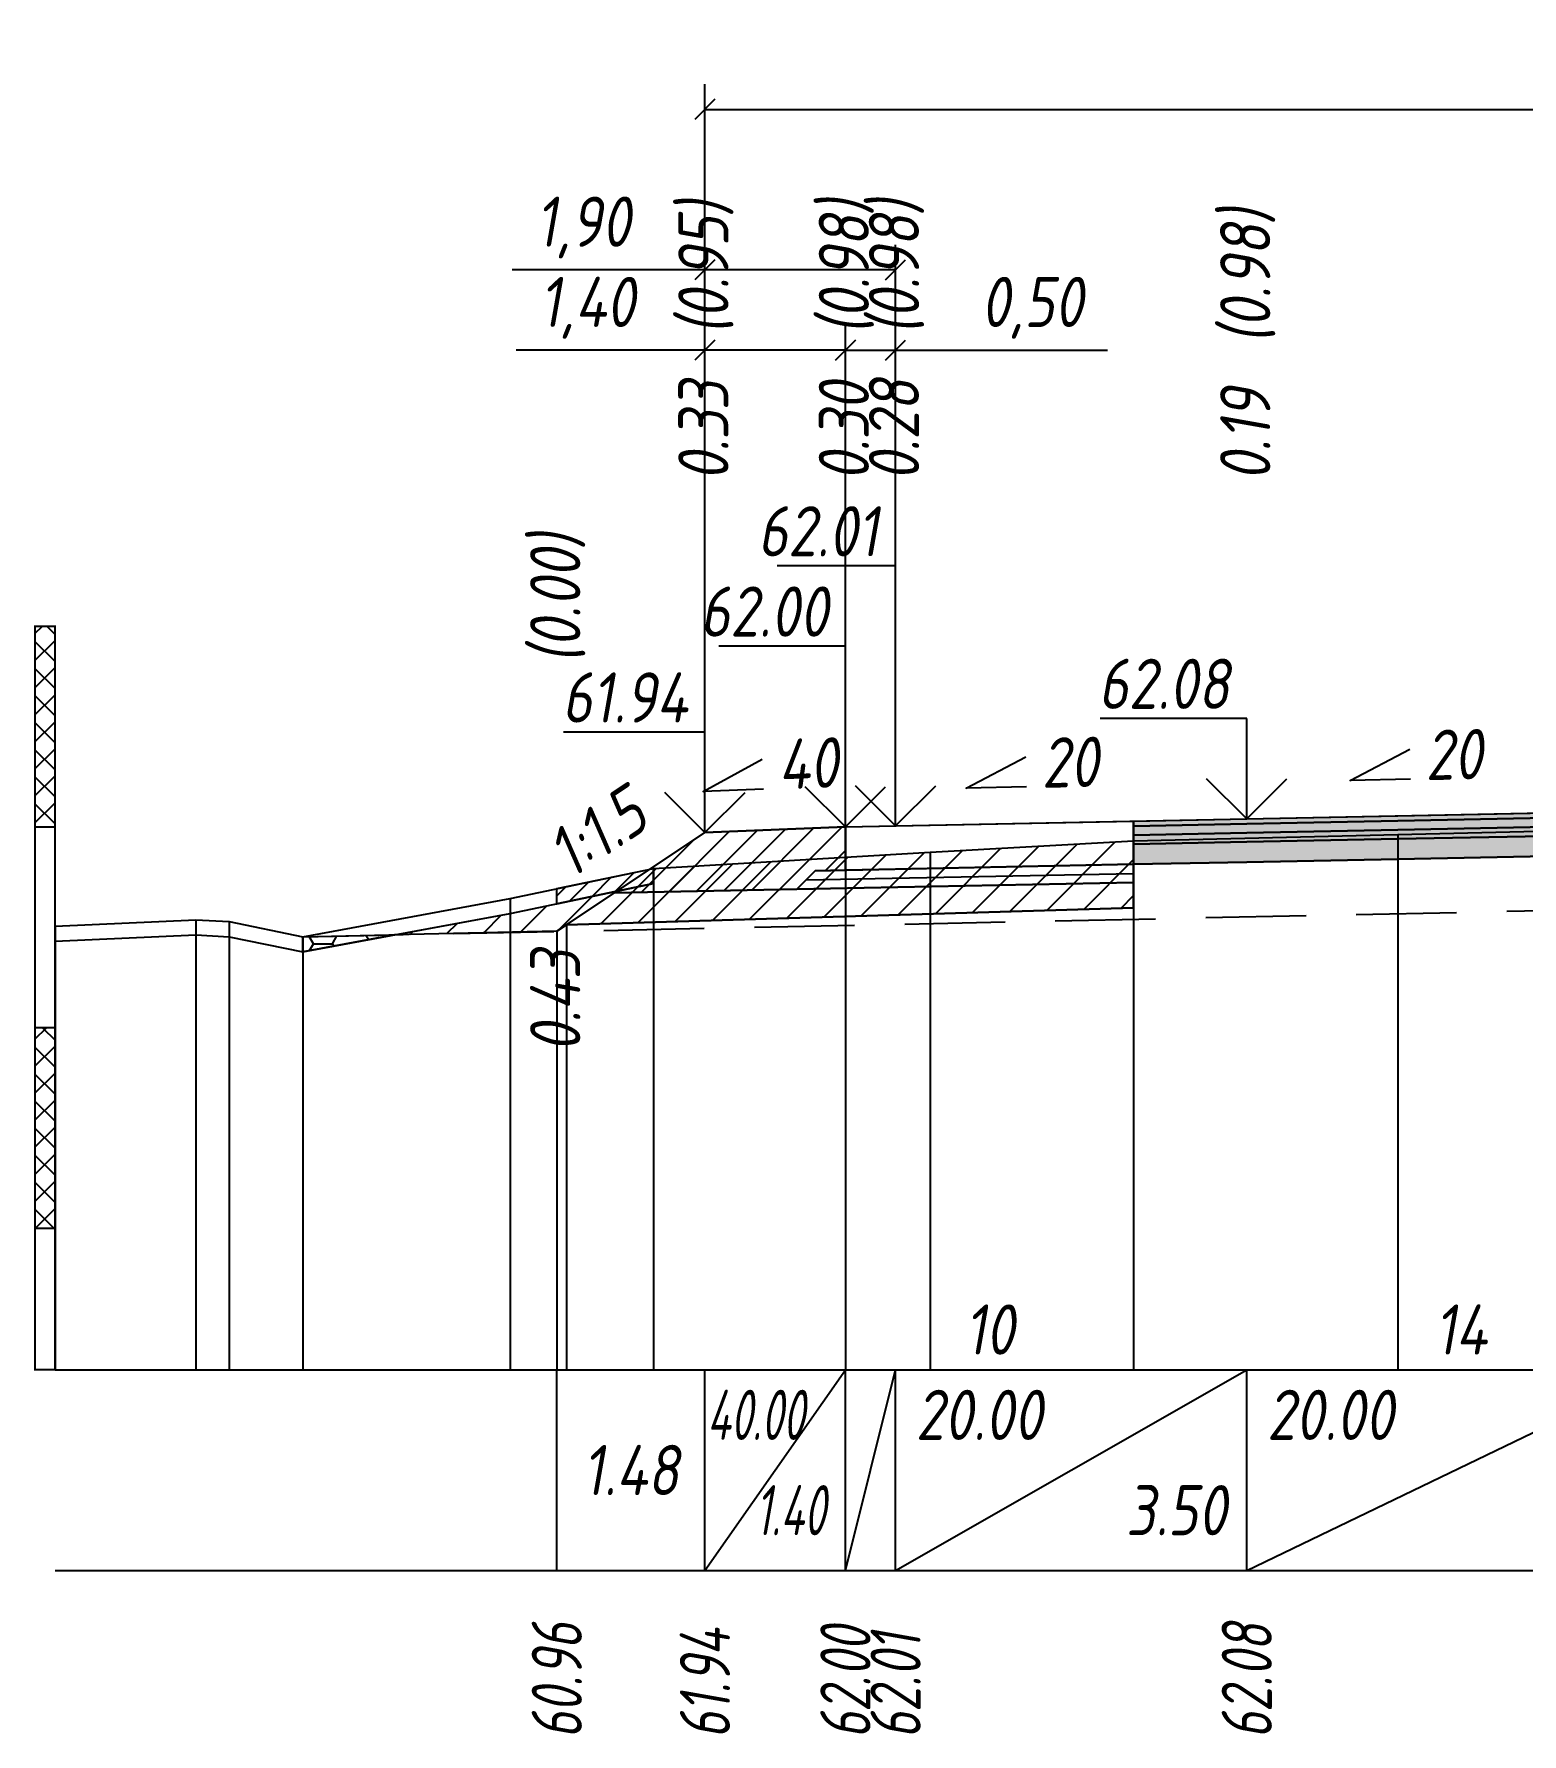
# Model space of a CAD drawing. Extents: x -717 to 1451, y -133302 to 233.
# Drawn here: x 78.9 to 153.1, y -48791.2 to -48706.5 of the extents above; entities that cross this region are included whole.
import ezdxf
from ezdxf.enums import TextEntityAlignment as Align

# ---------------------------------------------------------------- set-up
doc = ezdxf.new("R2010")
doc.units = 0
doc.linetypes.add('штриховая', pattern=[0.75, 0.5, -0.25])
for name, color, linetype in [('Интерполированный поперечник', 2, 'Continuous'), ('Код_514', 1, 'Continuous'), ('Контур_0', 7, 'Continuous'), ('Контур_2521', 7, 'Continuous'), ('Контур_2564', 7, 'Continuous'), ('Контур_2660', 7, 'Continuous'), ('Контур_2665', 7, 'Continuous'), ('Контур_400', 7, 'Continuous'), ('Контур_508', 7, 'Continuous'), ('Контур_512', 7, 'Continuous'), ('Контур_513', 7, 'Continuous'), ('Контур_818', 7, 'Continuous'), ('Красный поперечник', 1, 'Continuous'), ('Линейка абсолютных высот', 7, 'Continuous'), ('Объём_2501', 7, 'Continuous'), ('Объём_2564', 7, 'Continuous'), ('Объём_2650', 7, 'Continuous'), ('Объём_2660', 7, 'Continuous'), ('Объём_2661', 7, 'Continuous'), ('Объём_2665', 7, 'Continuous'), ('Объём_2666', 7, 'Continuous'), ('Объём_2667', 7, 'Continuous'), ('Объём_2668', 7, 'Continuous'), ('Объём_2669', 7, 'Continuous'), ('Объём_2675', 7, 'Continuous'), ('Объём_2753', 7, 'Continuous'), ('Откосы', 7, 'Continuous'), ('Отметки покрытия', 7, 'Continuous'), ('Рабочие отметки', 7, 'Continuous'), ('Рабочие отметки доп.', 7, 'Continuous'), ('Слои выравнивания', 7, 'Continuous'), ('Таблица', 7, 'Continuous'), ('Уклоны проезжей части', 7, 'Continuous'), ('Черный поперечник', 3, 'Continuous')]:
    doc.layers.add(name, color=color, linetype=linetype)
for name, color, linetype, true_color in [('Контур_2540', 2, 'Continuous', 0xffff00), ('Контур_2560', 2, 'Continuous', 0xffff00), ('Контур_2561', 7, 'Continuous', 0xff8040), ('Контур_2562', 3, 'Continuous', 0x00ff00), ('Контур_2563', 7, 'Continuous', 0xff8000), ('Контур_2570', 7, 'Continuous', 0x80ff00), ('Контур_2725', 7, 'Continuous', 0x323232), ('Контур_2736', 4, 'Continuous', 0x00ffff), ('Контур_2737', 4, 'Continuous', 0x00ffff), ('Контур_2738', 4, 'Continuous', 0x00ffff), ('Контур_2739', 4, 'Continuous', 0x00ffff), ('Контур_2741', 4, 'Continuous', 0x00ffff), ('Контур_2742', 4, 'Continuous', 0x00ffff), ('Контур_2743', 4, 'Continuous', 0x00ffff), ('Контур_2744', 7, 'Continuous', 0xa4ffff), ('Контур_2745', 7, 'Continuous', 0xa4ffff), ('Контур_2747', 4, 'Continuous', 0x00ffff), ('Контур_2748', 4, 'Continuous', 0x00ffff), ('Контур_2749', 4, 'Continuous', 0x00ffff), ('Контур_2750', 4, 'Continuous', 0x00ffff), ('Контур_2751', 4, 'Continuous', 0x00ffff), ('Контур_2752', 4, 'Continuous', 0x00ffff), ('Контур_2760', 7, 'Continuous', 0x323232), ('Контур_2761', 7, 'Continuous', 0x323232), ('Контур_2762', 7, 'Continuous', 0x323232), ('Контур_2763', 7, 'Continuous', 0x323232), ('Контур_402', 7, 'Continuous', 0xff6464), ('Контур_703', 4, 'Continuous', 0x00ffff), ('Контур_705', 4, 'Continuous', 0x00ffff), ('Контур_707', 4, 'Continuous', 0x00ffff), ('Контур_720', 131, 'Continuous', 0xaaffff), ('Объём_2500', 7, 'Continuous', 0xc0c0c0), ('Объём_2520', 7, 'Continuous', 0x80ffff), ('Объём_2540', 2, 'Continuous', 0xffff00), ('Объём_2560', 2, 'Continuous', 0xffff00), ('Объём_2561', 7, 'Continuous', 0xff8040), ('Объём_2562', 3, 'Continuous', 0x00ff00), ('Объём_2563', 7, 'Continuous', 0xff8000), ('Объём_2570', 7, 'Continuous', 0x80ff00), ('Объём_2600', 7, 'Continuous', 0x808000), ('Объём_2746', 2, 'Continuous', 0xffff00)]:
    doc.layers.add(name, color=color, linetype=linetype, true_color=true_color)
doc.styles.get("Standard").update_dxf_attribs({"font": 'txt', "height": 2.5})
doc.styles.add('М', font='romand.shx', dxfattribs={"width": 0.8, "oblique": 10, "height": 2.5})
doc.dimstyles.new('ISO-25', dxfattribs={"dimtxt": 2.5, "dimasz": 2.5, "dimexe": 1.25, "dimexo": 0.625, "dimtad": 1, "dimtxsty": 'Standard', "dimcen": 2.5, "dimadec": 0, "dimazin": 0, "dimtfac": 1, "dimtmove": 0, "dimatfit": 3, "dimfxl": 1, "dimarcsym": 0})
pattern_1 = [(45.0000013, (0, 0), (-0.67351924, 0.673519211), []), (135.0000003, (0, 0), (-0.673519222, -0.67351923), [])]

# ---------------------------------------------------------------- blocks, each defined once
blk = doc.blocks.new('_Oblique')
at = {"color": 0, "linetype": 'ByBlock', "lineweight": -2}
blk.add_line((-0.5, -0.5), (0.5, 0.5), dxfattribs=at)
blk = doc.blocks.new('*D1155')
at = {"color": 0, "lineweight": -2, "transparency": 16777216}
for p, q in [((112.381, -48745.676), (112.381, -48720.956)), ((119.381, -48745.396), (119.381, -48720.956)), ((112.381, -48722.206), (102.981, -48722.206)), ((119.381, -48722.206), (112.381, -48722.206))]:
    blk.add_line(p, q, dxfattribs=at)
at = {"layer": 'Defpoints', "color": 0, "transparency": 16777216}
for p in [(119.381, -48722.206), (112.381, -48746.301), (119.381, -48746.021)]:
    blk.add_point(p, dxfattribs=at)
at = {"color": 0, "lineweight": -2, "transparency": 16777216, "rotation": 180}
blk.add_blockref('_Oblique', (112.381, -48722.206), dxfattribs=at)
at = {"color": 0, "lineweight": -2, "transparency": 16777216}
blk.add_blockref('_Oblique', (119.381, -48722.206), dxfattribs=at)
at = {"color": 0, "transparency": 16777216, "insert": (106.521, -48720.093), "char_height": 2.5, "width": 8.75, "attachment_point": 5, "style": 'М'}
blk.add_mtext('1,40', dxfattribs=at)
blk = doc.blocks.new('*D1157')
at = {"color": 0, "lineweight": -2, "transparency": 16777216}
for p, q in [((119.381, -48745.396), (119.381, -48720.956)), ((121.881, -48745.346), (121.881, -48720.956)), ((119.381, -48722.206), (121.881, -48722.206)), ((121.881, -48722.206), (132.446, -48722.206))]:
    blk.add_line(p, q, dxfattribs=at)
at = {"layer": 'Defpoints', "color": 0, "transparency": 16777216}
for p in [(121.881, -48722.206), (119.381, -48746.021), (121.881, -48745.971)]:
    blk.add_point(p, dxfattribs=at)
at = {"color": 0, "lineweight": -2, "transparency": 16777216, "rotation": 180}
blk.add_blockref('_Oblique', (119.381, -48722.206), dxfattribs=at)
at = {"color": 0, "lineweight": -2, "transparency": 16777216}
blk.add_blockref('_Oblique', (121.881, -48722.206), dxfattribs=at)
at = {"color": 0, "transparency": 16777216, "insert": (128.685, -48720.093), "char_height": 2.5, "width": 9.16667, "attachment_point": 5, "style": 'М'}
blk.add_mtext('0,50', dxfattribs=at)
blk = doc.blocks.new('*D1160')
at = {"color": 0, "lineweight": -2, "transparency": 16777216}
for p, q in [((112.381, -48745.676), (112.381, -48716.956)), ((121.881, -48745.346), (121.881, -48716.956)), ((112.381, -48718.206), (102.77, -48718.206)), ((121.881, -48718.206), (112.381, -48718.206))]:
    blk.add_line(p, q, dxfattribs=at)
at = {"layer": 'Defpoints', "color": 0, "transparency": 16777216}
for p in [(121.881, -48718.206), (112.381, -48746.301), (121.881, -48745.971)]:
    blk.add_point(p, dxfattribs=at)
at = {"color": 0, "lineweight": -2, "transparency": 16777216, "rotation": 180}
blk.add_blockref('_Oblique', (112.381, -48718.206), dxfattribs=at)
at = {"color": 0, "lineweight": -2, "transparency": 16777216}
blk.add_blockref('_Oblique', (121.881, -48718.206), dxfattribs=at)
at = {"color": 0, "transparency": 16777216, "insert": (106.31, -48716.093), "char_height": 2.5, "width": 8.75, "attachment_point": 5, "style": 'М'}
blk.add_mtext('1,90', dxfattribs=at)
blk = doc.blocks.new('*D1161')
at = {"color": 0, "lineweight": -2, "transparency": 16777216}
for p, q in [((112.381, -48745.676), (112.381, -48708.956)), ((207.881, -48745.676), (207.881, -48708.956)), ((112.381, -48710.206), (207.881, -48710.206))]:
    blk.add_line(p, q, dxfattribs=at)
at = {"layer": 'Defpoints', "color": 0, "transparency": 16777216}
for p in [(207.881, -48710.206), (112.381, -48746.301), (207.881, -48746.301)]:
    blk.add_point(p, dxfattribs=at)
at = {"color": 0, "lineweight": -2, "transparency": 16777216, "rotation": 180}
blk.add_blockref('_Oblique', (112.381, -48710.206), dxfattribs=at)
at = {"color": 0, "lineweight": -2, "transparency": 16777216}
blk.add_blockref('_Oblique', (207.881, -48710.206), dxfattribs=at)
at = {"color": 0, "transparency": 16777216, "insert": (160.131, -48708.093), "char_height": 2.5, "width": 10.41667, "attachment_point": 5, "style": 'М'}
blk.add_mtext('19,10', dxfattribs=at)

msp = doc.modelspace()

# ---------------------------------------------------------------- hatches: boundary and pattern name
at = {"layer": 'Линейка абсолютных высот'}
h = msp.add_hatch(dxfattribs=at)
h.set_pattern_fill('ANSI37', scale=0.3, style=0)
h.set_pattern_definition(pattern_1)
h.paths.add_polyline_path([(80, -48745.962), (80, -48735.962), (79, -48735.962), (79, -48745.962)])
h = msp.add_hatch(dxfattribs=at)
h.set_pattern_fill('ANSI37', scale=0.3, style=0)
h.set_pattern_definition(pattern_1)
h.paths.add_polyline_path([(80, -48765.962), (80, -48755.962), (79, -48755.962), (79, -48765.962)])
at = {"layer": 'Объём_2563'}
h = msp.add_hatch(dxfattribs=at)
h.set_pattern_fill('ANSI31', color=256, scale=0.3)
h.paths.add_polyline_path([(112.381, -48746.238), (119.381, -48745.958), (119.381, -48748.108), (117.881, -48748.138), (116.963, -48749.057), (107.881, -48749.238)])
at = {"layer": 'Объём_2570'}
h = msp.add_hatch(dxfattribs=at)
h.set_pattern_fill('ANSI31', color=256, scale=0.2)
h.paths.add_polyline_path([(109.813, -48748.783), (105, -48749.782), (105, -48749.032), (109.813, -48748.033)])
at = {"layer": 'Объём_2600'}
h = msp.add_hatch(dxfattribs=at)
h.set_pattern_fill('ANSI31', color=6, scale=0.4)
h.paths.add_polyline_path([(123.612, -48747.219), (133.744, -48746.653), (133.744, -48749.985), (105.49, -48750.833), (105, -48751.159), (96.921, -48751.329), (102.669, -48750.266), (109.813, -48748.783), (109.813, -48748.033)])
h = msp.add_hatch(dxfattribs=at)
h.set_pattern_fill('HONEY', color=5, scale=0.3)
h.paths.add_polyline_path([(92.348, -48752.176), (92.348, -48751.426), (96.921, -48751.329)])
at = {"layer": 'Слои выравнивания'}
for color, points in [(2, [(133.744, -48745.671), (139.381, -48745.558), (146.913, -48745.408), (155.969, -48745.227), (160.131, -48745.143), (160.131, -48745.393), (155.969, -48745.477), (146.913, -48745.658), (139.381, -48745.808), (133.744, -48745.921)]), (3, [(133.744, -48745.921), (139.381, -48745.808), (146.913, -48745.658), (155.969, -48745.477), (160.131, -48745.393), (160.131, -48745.843), (155.969, -48745.927), (146.913, -48746.108), (139.381, -48746.258), (133.744, -48746.371)]), (4, [(133.744, -48746.371), (139.381, -48746.258), (146.913, -48746.108), (155.969, -48745.927), (160.131, -48745.843), (160.131, -48746.293), (155.969, -48746.377), (146.913, -48746.558), (139.381, -48746.708), (133.744, -48746.821)]), (5, [(133.744, -48746.821), (139.381, -48746.708), (146.913, -48746.558), (155.969, -48746.377), (160.131, -48746.293), (160.131, -48747.293), (155.969, -48747.377), (146.913, -48747.558), (139.381, -48747.708), (133.744, -48747.821)])]:
    msp.add_hatch(color=color, dxfattribs=at).paths.add_polyline_path(points)

# ---------------------------------------------------------------- linework, layer by layer
at = {"layer": 'Интерполированный поперечник', "linetype": 'штриховая', "ltscale": 10, "flags": 128}
msp.add_lwpolyline([(92.348, -48751.426), (209.217, -48748.966)], dxfattribs=at)
at = {"layer": 'Код_514'}
for p, q in [((105, -48783), (105, -48773)), ((112.381, -48783), (112.381, -48773)), ((112.381, -48783), (119.381, -48773)), ((119.381, -48783), (119.381, -48773)), ((119.381, -48783), (121.881, -48773)), ((121.881, -48783), (121.881, -48773)), ((121.881, -48783), (139.381, -48773)), ((139.381, -48783), (139.381, -48773)), ((139.381, -48783), (160.131, -48773))]:
    msp.add_line(p, q, dxfattribs=at)
at = {"layer": 'Контур_0', "flags": 128}
for points in [[(121.881, -48748.058), (119.381, -48748.108), (119.381, -48745.958), (133.744, -48745.671), (133.744, -48747.821), (121.881, -48748.058), (121.881, -48748.058)], [(112.381, -48746.238), (105, -48751.159), (105, -48751.159), (105, -48751.159), (105, -48751.159), (105, -48751.159), (105, -48751.159), (105, -48751.159), (105, -48751.159), (105, -48751.159), (105, -48751.159), (105, -48751.159), (105, -48751.159), (105, -48751.159), (105, -48751.159), (105, -48751.159)], [(112.381, -48746.238), (105, -48751.159), (105, -48751.159), (105, -48751.159), (105, -48751.159), (105, -48751.159), (105, -48751.159), (105, -48751.159), (105, -48751.159), (105, -48751.159), (105, -48751.159), (105, -48751.159), (105, -48751.159), (105, -48751.159), (105, -48751.159), (105, -48751.159), (105, -48751.159), (105, -48751.159), (105, -48751.159), (105, -48751.159), (105, -48751.159), (105, -48751.159), (105, -48751.159), (105, -48751.159), (105, -48751.159), (105, -48751.159), (105, -48751.159), (105, -48751.159), (105, -48751.159), (105, -48751.159)], [(107.881, -48749.238), (116.963, -48749.057), (117.881, -48748.138), (119.381, -48748.108)], [(117.881, -48748.138), (133.744, -48747.821), (133.744, -48748.721), (116.963, -48749.057), (117.881, -48748.138), (117.881, -48748.138)]]:
    msp.add_lwpolyline(points, dxfattribs=at)
at = {"layer": 'Контур_2521', "color": 250, "flags": 128}
msp.add_lwpolyline([(117.422, -48748.598), (133.744, -48748.271)], dxfattribs=at)
at = {"layer": 'Контур_2540', "flags": 128}
msp.add_lwpolyline([(116.963, -48749.057), (133.744, -48748.721), (133.744, -48749.985), (105.49, -48750.833), (107.881, -48749.238), (116.963, -48749.057), (116.963, -48749.057)], dxfattribs=at)
at = {"layer": 'Контур_2560', "flags": 128}
msp.add_lwpolyline([(112.381, -48746.238), (112.381, -48746.238), (112.381, -48746.238), (119.381, -48745.958)], dxfattribs=at)
at = {"layer": 'Контур_2561', "flags": 128}
msp.add_lwpolyline([(119.381, -48745.958), (119.381, -48745.958), (112.381, -48746.238), (112.381, -48746.238), (119.381, -48745.958)], dxfattribs=at)
at = {"layer": 'Контур_2562', "flags": 128}
msp.add_lwpolyline([(112.381, -48746.238), (112.381, -48746.238), (112.381, -48746.238), (112.381, -48746.238), (112.381, -48746.238)], dxfattribs=at)
at = {"layer": 'Контур_2563', "flags": 128}
msp.add_lwpolyline([(112.381, -48746.238), (119.381, -48745.958), (119.381, -48748.108), (117.881, -48748.138), (116.963, -48749.057), (107.881, -48749.238), (112.381, -48746.238), (112.381, -48746.238)], dxfattribs=at)
at = {"layer": 'Контур_2564', "flags": 128}
msp.add_lwpolyline([(112.381, -48746.238), (119.381, -48745.958)], dxfattribs=at)
at = {"layer": 'Контур_2570', "flags": 128}
msp.add_lwpolyline([(80, -48751.648), (87.016, -48751.339), (88.669, -48751.426), (92.348, -48752.176), (92.348, -48752.176), (102.669, -48750.266), (109.813, -48748.783), (109.813, -48748.033), (123.612, -48747.219), (133.744, -48746.653), (146.913, -48746.336), (155.969, -48746.117), (160.131, -48746.168), (165.683, -48746.236), (179.314, -48746.409), (192.981, -48747.461), (202.554, -48748.173), (202.554, -48748.923), (204.992, -48749.276), (209.217, -48749.716), (209.217, -48749.716), (225.174, -48748.708), (251.144, -48747.137), (252.828, -48747.122)], dxfattribs=at)
at = {"layer": 'Контур_2660', "flags": 128}
msp.add_lwpolyline([(105.49, -48750.833), (133.744, -48749.985)], dxfattribs=at)
at = {"layer": 'Контур_2665', "flags": 128}
msp.add_lwpolyline([(112.381, -48746.238), (112.381, -48746.238)], dxfattribs=at)
at = {"layer": 'Контур_2725', "flags": 128}
msp.add_lwpolyline([(133.744, -48747.821), (139.381, -48747.708), (146.913, -48747.558), (155.969, -48747.377), (160.131, -48747.293), (165.683, -48747.404), (179.314, -48747.677)], dxfattribs=at)
at = {"layer": 'Контур_2736', "flags": 128}
msp.add_lwpolyline([(112.381, -48746.238), (105, -48751.159)], dxfattribs=at)
at = {"layer": 'Контур_2737', "flags": 128}
msp.add_lwpolyline([(105, -48751.159), (105, -48751.159)], dxfattribs=at)
at = {"layer": 'Контур_2738', "flags": 128}
msp.add_lwpolyline([(105, -48751.159), (105, -48751.159)], dxfattribs=at)
at = {"layer": 'Контур_2739', "flags": 128}
msp.add_lwpolyline([(105, -48751.159), (105, -48751.159)], dxfattribs=at)
at = {"layer": 'Контур_2741', "flags": 128}
msp.add_lwpolyline([(105, -48751.159), (105, -48751.159)], dxfattribs=at)
at = {"layer": 'Контур_2742', "flags": 128}
msp.add_lwpolyline([(105, -48751.159), (105, -48751.159)], dxfattribs=at)
at = {"layer": 'Контур_2743', "flags": 128}
msp.add_lwpolyline([(105, -48751.159), (105, -48751.159)], dxfattribs=at)
at = {"layer": 'Контур_2744', "flags": 128}
msp.add_lwpolyline([(105, -48751.159), (105, -48751.159)], dxfattribs=at)
msp.add_lwpolyline([(105, -48751.159), (105, -48751.159)], dxfattribs=at)
msp.add_lwpolyline([(105, -48751.159), (105, -48751.159)], dxfattribs=at)
msp.add_lwpolyline([(105, -48751.159), (105, -48751.159)], dxfattribs=at)
msp.add_lwpolyline([(105, -48751.159), (105, -48751.159)], dxfattribs=at)
msp.add_lwpolyline([(105, -48751.159), (105, -48751.159)], dxfattribs=at)
at = {"layer": 'Контур_2745', "flags": 128}
msp.add_lwpolyline([(105, -48751.159), (105, -48751.159)], dxfattribs=at)
msp.add_lwpolyline([(105, -48751.159), (105, -48751.159)], dxfattribs=at)
msp.add_lwpolyline([(105, -48751.159), (105, -48751.159)], dxfattribs=at)
msp.add_lwpolyline([(105, -48751.159), (105, -48751.159)], dxfattribs=at)
msp.add_lwpolyline([(105, -48751.159), (105, -48751.159)], dxfattribs=at)
msp.add_lwpolyline([(105, -48751.159), (105, -48751.159)], dxfattribs=at)
at = {"layer": 'Контур_2747', "flags": 128}
msp.add_lwpolyline([(105, -48751.159), (105, -48751.159)], dxfattribs=at)
at = {"layer": 'Контур_2748', "flags": 128}
msp.add_lwpolyline([(105, -48751.159), (105, -48751.159)], dxfattribs=at)
at = {"layer": 'Контур_2749', "flags": 128}
msp.add_lwpolyline([(105, -48751.159), (105, -48751.159)], dxfattribs=at)
at = {"layer": 'Контур_2750', "flags": 128}
msp.add_lwpolyline([(105, -48751.159), (105, -48751.159)], dxfattribs=at)
at = {"layer": 'Контур_2751', "flags": 128}
msp.add_lwpolyline([(105, -48751.159), (105, -48751.159)], dxfattribs=at)
at = {"layer": 'Контур_2752', "flags": 128}
msp.add_lwpolyline([(105, -48751.159), (105, -48751.159)], dxfattribs=at)
at = {"layer": 'Контур_2760', "flags": 128}
msp.add_lwpolyline([(133.744, -48745.671), (139.381, -48745.558), (146.913, -48745.408), (155.969, -48745.227), (160.131, -48745.143), (165.683, -48745.254), (179.314, -48745.527)], dxfattribs=at)
at = {"layer": 'Контур_2761', "flags": 128}
msp.add_lwpolyline([(133.744, -48745.921), (139.381, -48745.808), (146.913, -48745.658), (155.969, -48745.477), (160.131, -48745.393), (165.683, -48745.504), (179.314, -48745.777)], dxfattribs=at)
at = {"layer": 'Контур_2762', "flags": 128}
msp.add_lwpolyline([(133.744, -48746.371), (139.381, -48746.258), (146.913, -48746.108), (155.969, -48745.927), (160.131, -48745.843), (165.683, -48745.954), (179.314, -48746.227)], dxfattribs=at)
at = {"layer": 'Контур_2763', "flags": 128}
msp.add_lwpolyline([(133.744, -48746.821), (139.381, -48746.708), (146.913, -48746.558), (155.969, -48746.377), (160.131, -48746.293), (165.683, -48746.404), (179.314, -48746.677)], dxfattribs=at)
at = {"layer": 'Контур_400', "flags": 128}
msp.add_lwpolyline([(119.381, -48745.958), (121.881, -48745.908), (121.881, -48745.908), (121.881, -48745.908), (121.881, -48745.908), (121.881, -48745.908), (121.881, -48745.908), (139.381, -48745.558), (160.131, -48745.143)], dxfattribs=at)
at = {"layer": 'Контур_402', "flags": 128}
msp.add_lwpolyline([(105.49, -48750.833), (133.744, -48749.985), (133.744, -48747.821), (160.131, -48747.293), (179.314, -48747.677), (179.314, -48749.769), (214.773, -48750.833)], dxfattribs=at)
at = {"layer": 'Контур_508', "flags": 128}
msp.add_lwpolyline([(105, -48751.159), (105.49, -48750.833), (133.744, -48749.985), (133.744, -48747.821), (160.131, -48747.293), (179.314, -48747.677), (179.314, -48749.769), (214.773, -48750.833), (218.024, -48753), (220.024, -48753), (227.828, -48747.797)], dxfattribs=at)
at = {"layer": 'Контур_512', "flags": 128}
msp.add_lwpolyline([(105, -48751.159), (105.49, -48750.833), (133.744, -48749.985)], dxfattribs=at)
at = {"layer": 'Контур_513', "flags": 128}
msp.add_lwpolyline([(105, -48751.159), (105.49, -48750.833), (133.744, -48749.985), (133.744, -48747.821), (160.131, -48747.293), (179.314, -48747.677), (179.314, -48749.769), (214.773, -48750.833), (218.024, -48753), (220.024, -48753), (227.828, -48747.797)], dxfattribs=at)
at = {"layer": 'Контур_703', "flags": 128}
for points in [[(112.381, -48746.238), (105, -48751.159)], [(105, -48751.159), (105, -48751.159)]]:
    msp.add_lwpolyline(points, dxfattribs=at)
at = {"layer": 'Контур_705', "flags": 128}
msp.add_lwpolyline([(105, -48751.159), (105, -48751.159)], dxfattribs=at)
at = {"layer": 'Контур_707', "flags": 128}
msp.add_lwpolyline([(105, -48751.159), (105, -48751.159)], dxfattribs=at)
at = {"layer": 'Контур_720', "flags": 128}
msp.add_lwpolyline([(105, -48751.159), (105, -48751.159)], dxfattribs=at)
at = {"layer": 'Контур_818', "flags": 128}
msp.add_lwpolyline([(105, -48749.782), (109.813, -48748.783), (109.813, -48748.033), (123.612, -48747.219), (133.744, -48746.653), (146.913, -48746.336), (155.969, -48746.117), (160.131, -48746.168), (165.683, -48746.236), (179.314, -48746.409), (192.981, -48747.461), (202.554, -48748.173), (202.554, -48748.923), (204.992, -48749.276), (209.217, -48749.716), (209.217, -48749.716), (225.174, -48748.708), (227.828, -48748.547)], dxfattribs=at)
at = {"layer": 'Красный поперечник'}
for p, q in [((121.881, -48745.908), (139.381, -48745.558)), ((139.381, -48745.558), (160.131, -48745.143)), ((105, -48751.159), (112.381, -48746.238)), ((112.381, -48746.238), (119.381, -48745.958)), ((119.381, -48745.958), (121.881, -48745.908)), ((133.744, -48749.985), (133.744, -48773)), ((105.49, -48750.833), (105.49, -48773)), ((105, -48751.159), (105, -48773))]:
    msp.add_line(p, q, dxfattribs=at)
at = {"layer": 'Линейка абсолютных высот', "color": 7, "const_width": 0.1, "flags": 128}
for points in [[(80, -48745.962), (80, -48735.962), (79, -48735.962), (79, -48745.962), (80, -48745.962)], [(80, -48755.962), (80, -48745.962), (79, -48745.962), (79, -48755.962), (80, -48755.962)], [(80, -48765.962), (80, -48755.962), (79, -48755.962), (79, -48765.962), (80, -48765.962)], [(80, -48773), (80, -48765.962), (79, -48765.962), (79, -48773), (80, -48773)]]:
    msp.add_lwpolyline(points, dxfattribs=at)
at = {"layer": 'Объём_2500', "flags": 128}
msp.add_lwpolyline([(121.881, -48748.058), (119.381, -48748.108), (119.381, -48745.958), (133.744, -48745.671), (133.744, -48747.821), (121.881, -48748.058), (121.881, -48748.058)], dxfattribs=at)
at = {"layer": 'Объём_2501', "flags": 128}
msp.add_lwpolyline([(119.381, -48745.958), (121.881, -48745.908), (121.881, -48745.908), (121.881, -48745.908), (121.881, -48745.908), (121.881, -48745.908), (121.881, -48745.908), (139.381, -48745.558), (160.131, -48745.143)], dxfattribs=at)
at = {"layer": 'Объём_2520', "color": 250, "flags": 128}
msp.add_lwpolyline([(117.881, -48748.138), (133.744, -48747.821), (133.744, -48748.721), (116.963, -48749.057), (117.881, -48748.138), (117.881, -48748.138)], dxfattribs=at)
at = {"layer": 'Объём_2540', "flags": 128}
msp.add_lwpolyline([(116.963, -48749.057), (133.744, -48748.721), (133.744, -48749.985), (105.49, -48750.833), (107.881, -48749.238), (116.963, -48749.057), (116.963, -48749.057)], dxfattribs=at)
at = {"layer": 'Объём_2560', "flags": 128}
msp.add_lwpolyline([(112.381, -48746.238), (112.381, -48746.238), (112.381, -48746.238), (119.381, -48745.958)], dxfattribs=at)
at = {"layer": 'Объём_2561', "flags": 128}
msp.add_lwpolyline([(119.381, -48745.958), (119.381, -48745.958), (112.381, -48746.238), (112.381, -48746.238), (119.381, -48745.958)], dxfattribs=at)
at = {"layer": 'Объём_2562', "flags": 128}
msp.add_lwpolyline([(112.381, -48746.238), (112.381, -48746.238), (112.381, -48746.238), (112.381, -48746.238), (112.381, -48746.238)], dxfattribs=at)
at = {"layer": 'Объём_2563', "color": 250, "flags": 128}
msp.add_lwpolyline([(112.381, -48746.238), (119.381, -48745.958), (119.381, -48748.108), (117.881, -48748.138), (116.963, -48749.057), (107.881, -48749.238), (112.381, -48746.238), (112.381, -48746.238)], dxfattribs=at)
at = {"layer": 'Объём_2564', "flags": 128}
msp.add_lwpolyline([(112.381, -48746.238), (119.381, -48745.958)], dxfattribs=at)
at = {"layer": 'Объём_2570', "flags": 128}
msp.add_lwpolyline([(109.813, -48748.783), (105, -48749.782), (105, -48749.032), (109.813, -48748.033), (109.813, -48748.783), (109.813, -48748.783)], dxfattribs=at)
at = {"layer": 'Объём_2600', "color": 5, "flags": 128}
msp.add_lwpolyline([(92.348, -48752.176), (92.348, -48751.426), (96.921, -48751.329), (92.348, -48752.176), (92.348, -48752.176)], dxfattribs=at)
at = {"layer": 'Объём_2650', "color": 6, "flags": 128}
msp.add_lwpolyline([(123.612, -48747.219), (133.744, -48746.653), (133.744, -48749.985), (105.49, -48750.833), (105, -48751.159), (96.921, -48751.329), (102.669, -48750.266), (109.813, -48748.783), (109.813, -48748.033), (123.612, -48747.219), (123.612, -48747.219)], dxfattribs=at)
at = {"layer": 'Объём_2660', "flags": 128}
msp.add_lwpolyline([(105.49, -48750.833), (133.744, -48749.985)], dxfattribs=at)
at = {"layer": 'Объём_2661', "flags": 128}
msp.add_lwpolyline([(112.381, -48746.238), (105, -48751.159)], dxfattribs=at)
at = {"layer": 'Объём_2665', "flags": 128}
msp.add_lwpolyline([(112.381, -48746.238), (112.381, -48746.238)], dxfattribs=at)
at = {"layer": 'Объём_2666', "flags": 128}
msp.add_lwpolyline([(112.381, -48746.238), (105, -48751.159)], dxfattribs=at)
at = {"layer": 'Объём_2667', "flags": 128}
msp.add_lwpolyline([(105, -48751.159), (105, -48751.159)], dxfattribs=at)
msp.add_lwpolyline([(105, -48751.159), (105, -48751.159)], dxfattribs=at)
at = {"layer": 'Объём_2668', "flags": 128}
msp.add_lwpolyline([(105, -48751.159), (105, -48751.159)], dxfattribs=at)
msp.add_lwpolyline([(105, -48751.159), (105, -48751.159)], dxfattribs=at)
at = {"layer": 'Объём_2669', "flags": 128}
msp.add_lwpolyline([(105, -48751.159), (105, -48751.159)], dxfattribs=at)
msp.add_lwpolyline([(105, -48751.159), (105, -48751.159)], dxfattribs=at)
at = {"layer": 'Объём_2675', "flags": 128}
msp.add_lwpolyline([(105, -48751.159), (105, -48751.159)], dxfattribs=at)
msp.add_lwpolyline([(105, -48751.159), (105, -48751.159)], dxfattribs=at)
msp.add_lwpolyline([(105, -48751.159), (105, -48751.159)], dxfattribs=at)
msp.add_lwpolyline([(105, -48751.159), (105, -48751.159)], dxfattribs=at)
msp.add_lwpolyline([(105, -48751.159), (105, -48751.159)], dxfattribs=at)
msp.add_lwpolyline([(105, -48751.159), (105, -48751.159)], dxfattribs=at)
msp.add_lwpolyline([(105, -48751.159), (105, -48751.159)], dxfattribs=at)
msp.add_lwpolyline([(105, -48751.159), (105, -48751.159)], dxfattribs=at)
msp.add_lwpolyline([(105, -48751.159), (105, -48751.159)], dxfattribs=at)
msp.add_lwpolyline([(105, -48751.159), (105, -48751.159)], dxfattribs=at)
msp.add_lwpolyline([(105, -48751.159), (105, -48751.159)], dxfattribs=at)
msp.add_lwpolyline([(105, -48751.159), (105, -48751.159)], dxfattribs=at)
at = {"layer": 'Объём_2746', "flags": 128}
msp.add_lwpolyline([(133.744, -48749.985), (105.49, -48750.833), (108.001, -48749.159), (109.813, -48748.783), (109.813, -48748.033), (123.612, -48747.219), (133.744, -48746.653), (133.744, -48749.985), (133.744, -48749.985)], dxfattribs=at)
at = {"layer": 'Объём_2753', "flags": 128}
msp.add_lwpolyline([(133.744, -48745.671), (133.744, -48745.671)], dxfattribs=at)
at = {"layer": 'Откосы', "color": 1, "flags": 128}
for points in [[(128.406, -48743.967), (125.406, -48744.027), (128.376, -48742.467)], [(147.531, -48743.584), (144.531, -48743.644), (147.501, -48742.084)], [(115.299, -48744.074), (112.301, -48744.194), (115.239, -48742.576)]]:
    msp.add_lwpolyline(points, dxfattribs=at)
at = {"layer": 'Отметки покрытия', "color": 1}
for p, q in [((121.881, -48732.958), (115.981, -48732.958)), ((121.881, -48745.908), (121.881, -48732.958)), ((119.381, -48736.958), (113.081, -48736.958)), ((119.381, -48745.958), (119.381, -48736.958)), ((139.381, -48740.558), (132.081, -48740.558)), ((139.381, -48745.558), (139.381, -48740.558)), ((112.381, -48741.238), (105.331, -48741.238)), ((112.381, -48746.238), (112.381, -48741.238)), ((119.381, -48745.958), (117.381, -48743.958)), ((119.381, -48745.958), (121.381, -48743.958)), ((121.881, -48745.908), (119.881, -48743.908)), ((121.881, -48745.908), (123.881, -48743.908)), ((139.381, -48745.558), (137.381, -48743.558)), ((139.381, -48745.558), (141.381, -48743.558)), ((112.381, -48746.238), (110.381, -48744.238)), ((112.381, -48746.238), (114.381, -48744.238))]:
    msp.add_line(p, q, dxfattribs=at)
at = {"layer": 'Слои выравнивания'}
for p, q in [((133.744, -48745.671), (133.744, -48773)), ((119.381, -48745.958), (119.381, -48773))]:
    msp.add_line(p, q, dxfattribs=at)
at = {"layer": 'Слои выравнивания', "color": 2, "flags": 128}
msp.add_lwpolyline([(133.744, -48745.671), (139.381, -48745.558), (146.913, -48745.408), (155.969, -48745.227), (160.131, -48745.143), (160.131, -48745.393), (155.969, -48745.477), (146.913, -48745.658), (139.381, -48745.808), (133.744, -48745.921)], close=True, dxfattribs=at)
at = {"layer": 'Слои выравнивания', "color": 3, "flags": 128}
msp.add_lwpolyline([(133.744, -48745.921), (139.381, -48745.808), (146.913, -48745.658), (155.969, -48745.477), (160.131, -48745.393), (160.131, -48745.843), (155.969, -48745.927), (146.913, -48746.108), (139.381, -48746.258), (133.744, -48746.371)], close=True, dxfattribs=at)
at = {"layer": 'Слои выравнивания', "color": 4, "flags": 128}
msp.add_lwpolyline([(133.744, -48746.371), (139.381, -48746.258), (146.913, -48746.108), (155.969, -48745.927), (160.131, -48745.843), (160.131, -48746.293), (155.969, -48746.377), (146.913, -48746.558), (139.381, -48746.708), (133.744, -48746.821)], close=True, dxfattribs=at)
at = {"layer": 'Слои выравнивания', "color": 5, "flags": 128}
msp.add_lwpolyline([(133.744, -48746.821), (139.381, -48746.708), (146.913, -48746.558), (155.969, -48746.377), (160.131, -48746.293), (160.131, -48747.293), (155.969, -48747.377), (146.913, -48747.558), (139.381, -48747.708), (133.744, -48747.821)], close=True, dxfattribs=at)
at = {"layer": 'Таблица'}
for p, q in [((80, -48773), (252.828, -48773)), ((80, -48783), (252.828, -48783))]:
    msp.add_line(p, q, dxfattribs=at)
at = {"layer": 'Черный поперечник', "color": 7}
for p, q in [((133.744, -48746.653), (133.744, -48773)), ((146.913, -48746.336), (146.913, -48773)), ((123.612, -48747.219), (123.612, -48773)), ((109.813, -48748.033), (109.813, -48773)), ((102.669, -48749.516), (102.669, -48773)), ((80, -48750.898), (80, -48773)), ((87.016, -48750.589), (87.016, -48773)), ((88.669, -48750.676), (88.669, -48773)), ((92.348, -48751.426), (92.348, -48773))]:
    msp.add_line(p, q, dxfattribs=at)
at = {"layer": 'Черный поперечник', "flags": 128}
msp.add_lwpolyline([(80, -48750.898), (87.016, -48750.589), (88.669, -48750.676), (92.348, -48751.426), (102.669, -48749.516), (109.813, -48748.033), (123.612, -48747.219), (133.744, -48746.653), (146.913, -48746.336), (155.969, -48746.117), (160.131, -48746.168), (165.683, -48746.236), (179.314, -48746.409), (192.981, -48747.461), (202.554, -48748.173), (204.992, -48748.526), (209.217, -48748.966), (225.174, -48747.958), (251.144, -48746.387), (252.828, -48746.372)], dxfattribs=at)

# ---------------------------------------------------------------- texts
at = {"layer": 'Код_514', "style": 'М', "oblique": 10}
for s, width, p in [('40.00', 0.6, (112.482, -48774)), ('20.00', 0.8, (122.881, -48774)), ('20.00', 0.8, (140.381, -48774))]:
    msp.add_text(s, height=2.5, dxfattribs=dict(at, width=width)).set_placement(p, align=Align.TOP_LEFT)
at = {"layer": 'Код_514', "style": 'М', "oblique": 10, "width": 0.8}
msp.add_text('1.48', height=2.5, dxfattribs=at).set_placement((108.691, -48778), align=Align.MIDDLE_CENTER)
at = {"layer": 'Код_514', "style": 'М', "oblique": 10}
for s, width, p in [('1.40', 0.6, (118.381, -48782)), ('3.50', 0.8, (138.381, -48782))]:
    msp.add_text(s, height=2.5, dxfattribs=dict(at, width=width)).set_placement(p, align=Align.BOTTOM_RIGHT)
at = {"layer": 'Код_514', "style": 'М', "oblique": 10, "width": 0.7}
for s, p in [('60.96', (105, -48791.382)), ('62.00', (119.381, -48791.382)), ('62.08', (139.381, -48791.382)), ('61.94', (112.381, -48791.382)), ('62.01', (121.881, -48791.382))]:
    msp.add_text(s, height=2.5, rotation=90, dxfattribs=at).set_placement(p, align=Align.MIDDLE_LEFT)
at = {"layer": 'Отметки покрытия', "color": 1, "style": 'М', "oblique": 10, "width": 0.8}
for s, p in [('62.01', (121.022, -48733.227)), ('62.00', (118.522, -48737.227)), ('61.94', (111.522, -48741.507)), ('62.08', (138.522, -48740.827))]:
    msp.add_text(s, height=2.5, dxfattribs=at).set_placement(p, align=Align.BOTTOM_RIGHT)
at = {"layer": 'Рабочие отметки', "color": 1, "style": 'М', "oblique": 10, "width": 0.8}
for s, p in [('0.33', (112.303, -48728.708)), ('0.30', (119.303, -48728.708)), ('0.28', (121.803, -48728.708)), ('0.19', (139.303, -48728.708))]:
    msp.add_text(s, height=2.5, rotation=90, dxfattribs=at).set_placement(p, align=Align.MIDDLE_LEFT)
msp.add_text('0.43', height=2.5, rotation=90, dxfattribs=at).set_placement((104.922, -48752.09), align=Align.MIDDLE_RIGHT)
at = {"layer": 'Рабочие отметки доп.', "color": 1, "style": 'М', "oblique": 10, "width": 0.8}
for s, p in [('(0.98)', (119.303, -48721.408)), ('(0.98)', (121.803, -48721.408)), ('(0.95)', (112.303, -48721.408)), ('(0.98)', (139.303, -48721.858)), ('(0.00)', (104.922, -48737.789))]:
    msp.add_text(s, height=2.5, rotation=90, dxfattribs=at).set_placement(p, align=Align.MIDDLE_LEFT)
at = {"layer": 'Слои выравнивания', "style": 'М', "oblique": 10, "width": 0.8}
for s, p in [('10', (126.563, -48773)), ('14', (150.05, -48773))]:
    msp.add_text(s, height=2.5, dxfattribs=at).set_placement(p, align=Align.BOTTOM_CENTER)
at = {"layer": 'Уклоны проезжей части', "color": 1, "style": 'М', "oblique": 10, "width": 0.8}
for s, rotation, p in [('40', 2.29061, (117.603, -48744.79)), ('20', 1.14576, (130.611, -48744.734)), ('20', 1.14576, (149.736, -48744.351)), ('1:1.5', 33.69007, (108.136, -48747.867))]:
    msp.add_text(s, height=2.5, rotation=rotation, dxfattribs=at).set_placement(p, align=Align.BOTTOM_CENTER)

# ---------------------------------------------------------------- dimensions: what is measured, and where the dimension line sits
at = {"color": 5}
dim = msp.add_linear_dim(base=(207.881, -48710.206), p1=(112.381, -48746.301), p2=(207.881, -48746.301), angle=180, dimstyle='ISO-25', override={"dimasz": 1, "dimlfac": 0.2, "dimzin": 0, "dimtxsty": 'М', "dimblk1": 'Oblique', "dimblk2": 'Oblique', "dimsah": 1}, dxfattribs=at)
dim.commit()
dim.dimension.update_dxf_attribs({"geometry": '*D1161', "text_midpoint": (160.131, -48708.093)})
for base, p1, p2, picture, middle in [((121.881, -48718.206), (112.381, -48746.301), (121.881, -48745.971), '*D1160', (106.31, -48718.206)), ((119.381, -48722.206), (112.381, -48746.301), (119.381, -48746.021), '*D1155', (106.521, -48722.206)), ((121.881, -48722.206), (119.381, -48746.021), (121.881, -48745.971), '*D1157', (128.685, -48722.206))]:
    dim = msp.add_linear_dim(base=base, p1=p1, p2=p2, angle=180, dimstyle='ISO-25', override={"dimasz": 1, "dimlfac": 0.2, "dimzin": 0, "dimtxsty": 'М', "dimblk1": 'Oblique', "dimblk2": 'Oblique', "dimsah": 1}, dxfattribs=at)
    dim.commit()
    dim.dimension.update_dxf_attribs({"geometry": picture, "text_midpoint": middle, "dimtype": 160})

doc.saveas('drawing.dxf')
